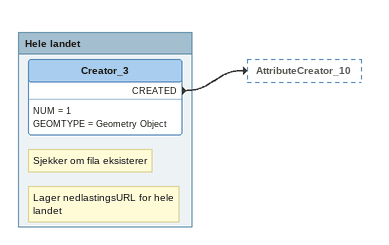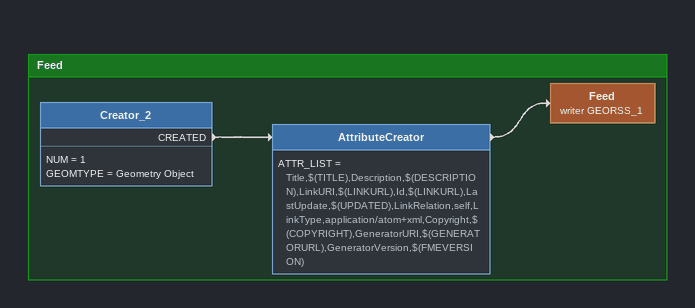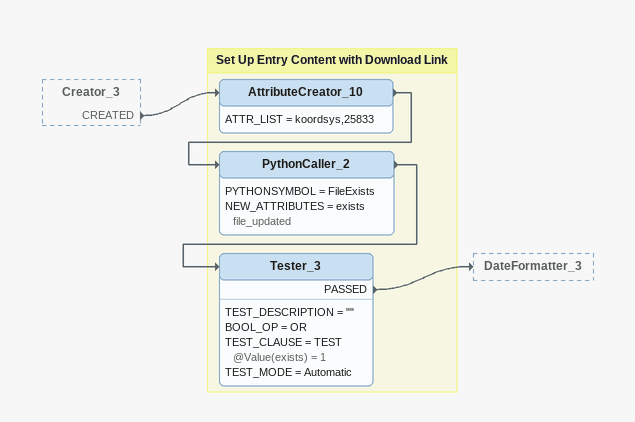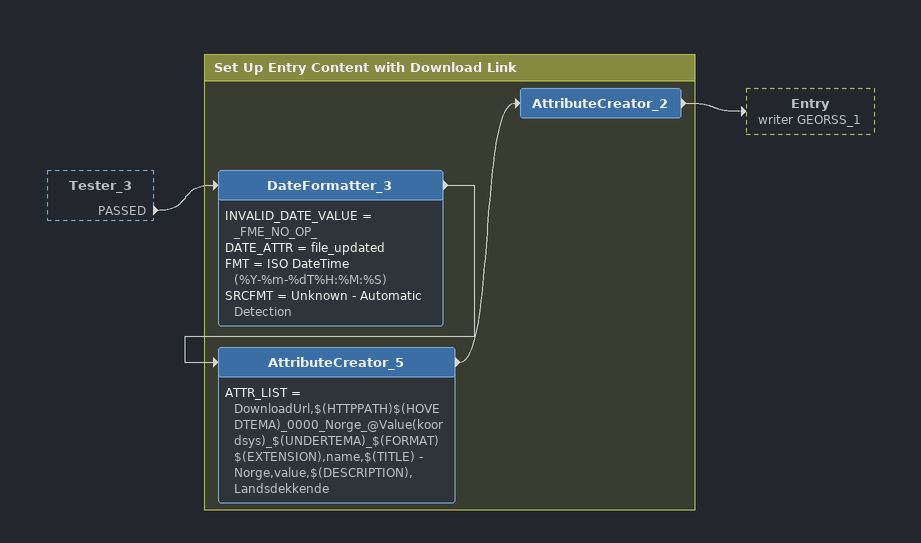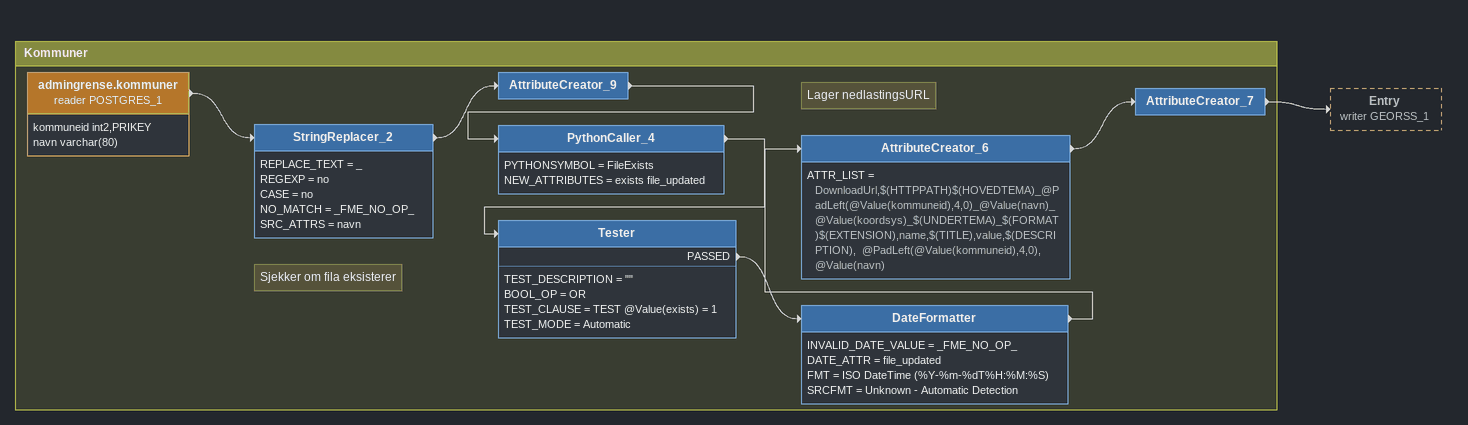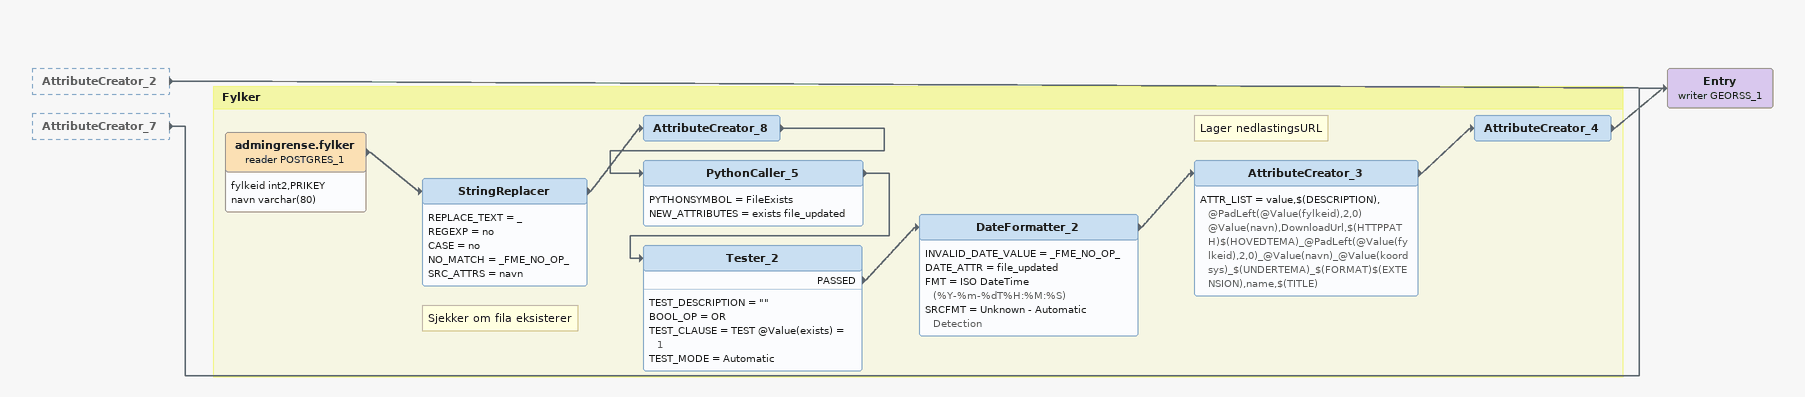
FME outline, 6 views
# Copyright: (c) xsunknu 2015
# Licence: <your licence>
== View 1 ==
Bookmark: Hele landet
Note: Lager nedlastingsURL for hele landet
Note: Sjekker om fila eksisterer
Creator_3
    NUM = 1
    GEOMTYPE = Geometry Object
    CREATED -> AttributeCreator_10

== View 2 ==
Bookmark: Feed
Creator_2
    NUM = 1
    GEOMTYPE = Geometry Object
    CREATED -> AttributeCreator
AttributeCreator
    ATTR_LIST = Title,$(TITLE),Description,$(DESCRIPTION),LinkURI,$(LINKURL),Id,$(LINKURL),LastUpdate,$(UPDATED),LinkRelation,self,LinkType,application/atom+xml,Copyright,$(COPYRIGHT),GeneratorURI,$(GENERATORURL),GeneratorVersion,$(FMEVERSION)
    -> Feed (writer GEORSS_1)
Feed (writer GEORSS_1)

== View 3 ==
Creator_3 [outside]
    CREATED -> AttributeCreator_10

Bookmark: Set Up Entry Content with Download Link
AttributeCreator_10
    ATTR_LIST = koordsys,25833
    -> PythonCaller_2
PythonCaller_2
    PYTHONSYMBOL = FileExists
    NEW_ATTRIBUTES = exists file_updated
    -> Tester_3
Tester_3
    TEST_DESCRIPTION = ""
    BOOL_OP = OR
    TEST_CLAUSE = TEST @Value(exists) = 1
    TEST_MODE = Automatic
    PASSED -> DateFormatter_3

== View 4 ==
Tester_3 [outside]
    PASSED -> DateFormatter_3

Bookmark: Set Up Entry Content with Download Link
DateFormatter_3
    INVALID_DATE_VALUE = _FME_NO_OP_
    DATE_ATTR = file_updated
    FMT = ISO DateTime (%Y-%m-%dT%H:%M:%S)
    SRCFMT = Unknown - Automatic Detection
    -> AttributeCreator_5
AttributeCreator_5
    ATTR_LIST = DownloadUrl,$(HTTPPATH)$(HOVEDTEMA)_0000_Norge_@Value(koordsys)_$(UNDERTEMA)_$(FORMAT)$(EXTENSION),name,$(TITLE) - Norge,value,$(DESCRIPTION), Landsdekkende
    -> AttributeCreator_2
AttributeCreator_2
    -> Entry (writer GEORSS_1)

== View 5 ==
Bookmark: Kommuner
admingrense.kommuner (reader POSTGRES_1)
    attributes: kommuneid int2,PRIKEY, navn varchar(80)
    -> StringReplacer_2
StringReplacer_2
    REPLACE_TEXT = _
    REGEXP = no
    CASE = no
    NO_MATCH = _FME_NO_OP_
    SRC_ATTRS = navn
    -> AttributeCreator_9
AttributeCreator_9
    -> PythonCaller_4
Note: Sjekker om fila eksisterer
PythonCaller_4
    PYTHONSYMBOL = FileExists
    NEW_ATTRIBUTES = exists file_updated
    -> Tester
Tester
    TEST_DESCRIPTION = ""
    BOOL_OP = OR
    TEST_CLAUSE = TEST @Value(exists) = 1
    TEST_MODE = Automatic
    PASSED -> DateFormatter
DateFormatter
    INVALID_DATE_VALUE = _FME_NO_OP_
    DATE_ATTR = file_updated
    FMT = ISO DateTime (%Y-%m-%dT%H:%M:%S)
    SRCFMT = Unknown - Automatic Detection
    -> AttributeCreator_6
Note: Lager nedlastingsURL
AttributeCreator_6
    ATTR_LIST = DownloadUrl,$(HTTPPATH)$(HOVEDTEMA)_@PadLeft(@Value(kommuneid),4,0)_@Value(navn)_@Value(koordsys)_$(UNDERTEMA)_$(FORMAT)$(EXTENSION),name,$(TITLE),value,$(DESCRIPTION),  @PadLeft(@Value(kommuneid),4,0), @Value(navn)
    -> AttributeCreator_7
AttributeCreator_7
    -> Entry (writer GEORSS_1)

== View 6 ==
AttributeCreator_2 [outside]
    -> Entry (writer GEORSS_1)
AttributeCreator_7 [outside]
    -> Entry (writer GEORSS_1)
Entry (writer GEORSS_1)

Bookmark: Fylker
admingrense.fylker (reader POSTGRES_1)
    attributes: fylkeid int2,PRIKEY, navn varchar(80)
    -> StringReplacer
StringReplacer
    REPLACE_TEXT = _
    REGEXP = no
    CASE = no
    NO_MATCH = _FME_NO_OP_
    SRC_ATTRS = navn
    -> AttributeCreator_8
AttributeCreator_8
    -> PythonCaller_5
Note: Sjekker om fila eksisterer
PythonCaller_5
    PYTHONSYMBOL = FileExists
    NEW_ATTRIBUTES = exists file_updated
    -> Tester_2
Tester_2
    TEST_DESCRIPTION = ""
    BOOL_OP = OR
    TEST_CLAUSE = TEST @Value(exists) = 1
    TEST_MODE = Automatic
    PASSED -> DateFormatter_2
DateFormatter_2
    INVALID_DATE_VALUE = _FME_NO_OP_
    DATE_ATTR = file_updated
    FMT = ISO DateTime (%Y-%m-%dT%H:%M:%S)
    SRCFMT = Unknown - Automatic Detection
    -> AttributeCreator_3
Note: Lager nedlastingsURL
AttributeCreator_3
    ATTR_LIST = value,$(DESCRIPTION), @PadLeft(@Value(fylkeid),2,0) @Value(navn),DownloadUrl,$(HTTPPATH)$(HOVEDTEMA)_@PadLeft(@Value(fylkeid),2,0)_@Value(navn)_@Value(koordsys)_$(UNDERTEMA)_$(FORMAT)$(EXTENSION),name,$(TITLE)
    -> AttributeCreator_4
AttributeCreator_4
    -> Entry (writer GEORSS_1)
